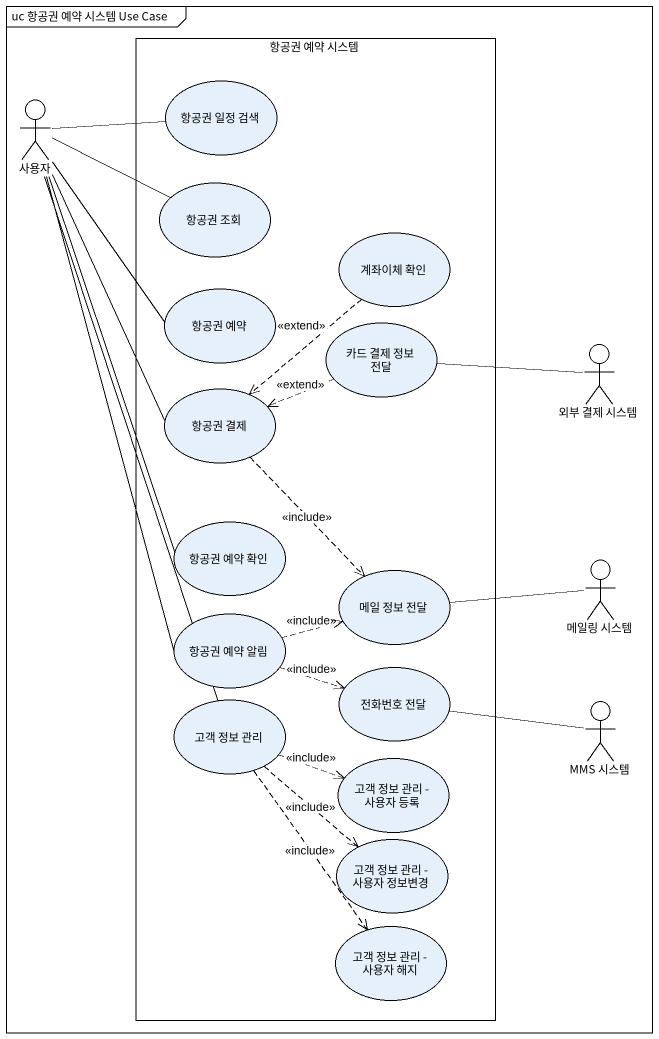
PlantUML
@startuml
mainframe uc 항공권 예약 시스템 Use Case
rectangle "항공권 예약 시스템" as 항공권_예약_시스템 {
  usecase "항공권 일정 검색" as 항공권_일정_검색
  usecase "항공권 조회" as 항공권_조회
  usecase "계좌이체 확인" as 계좌이체_확인
  usecase "항공권 예약" as 항공권_예약
  usecase "카드 결제 정보 전달" as 카드_결제_정보_전달
  usecase "항공권 결제" as 항공권_결제
  usecase "항공권 예약 확인" as 항공권_예약_확인
  usecase "메일 정보 전달" as 메일_정보_전달
  usecase "항공권 예약 알림" as 항공권_예약_알림
  usecase "전화번호 전달" as 전화번호_전달
  usecase "고객 정보 관리" as 고객_정보_관리
  usecase "고객 정보 관리 - 사용자 등록" as 고객_정보_관리_사용자_등록
  usecase "고객 정보 관리 - 사용자 정보변경" as 고객_정보_관리_사용자_정보변경
  usecase "고객 정보 관리 - 사용자 해지" as 고객_정보_관리_사용자_해지
}
actor 사용자
actor "외부 결제 시스템" as 외부_결제_시스템
actor "메일링 시스템" as 메일링_시스템
actor "MMS 시스템" as MMS_시스템
사용자 -right- 항공권_일정_검색
사용자 -right- 항공권_조회
사용자 -- 항공권_예약
사용자 -- 항공권_결제
사용자 -- 항공권_예약_확인
사용자 -- 항공권_예약_알림
사용자 -- 고객_정보_관리
계좌이체_확인 ..> 항공권_결제 : <<extend>>
카드_결제_정보_전달 -right- 외부_결제_시스템
카드_결제_정보_전달 .left.> 항공권_결제 : <<extend>>
항공권_결제 ..> 메일_정보_전달 : <<include>>
메일링_시스템 -left- 메일_정보_전달
항공권_예약_알림 .right.> 메일_정보_전달 : <<include>>
항공권_예약_알림 .right.> 전화번호_전달 : <<include>>
고객_정보_관리 .right.> 고객_정보_관리_사용자_등록 : <<include>>
고객_정보_관리 ..> 고객_정보_관리_사용자_정보변경 : <<include>>
고객_정보_관리 ..> 고객_정보_관리_사용자_해지 : <<include>>
MMS_시스템 -left- 전화번호_전달
@enduml
